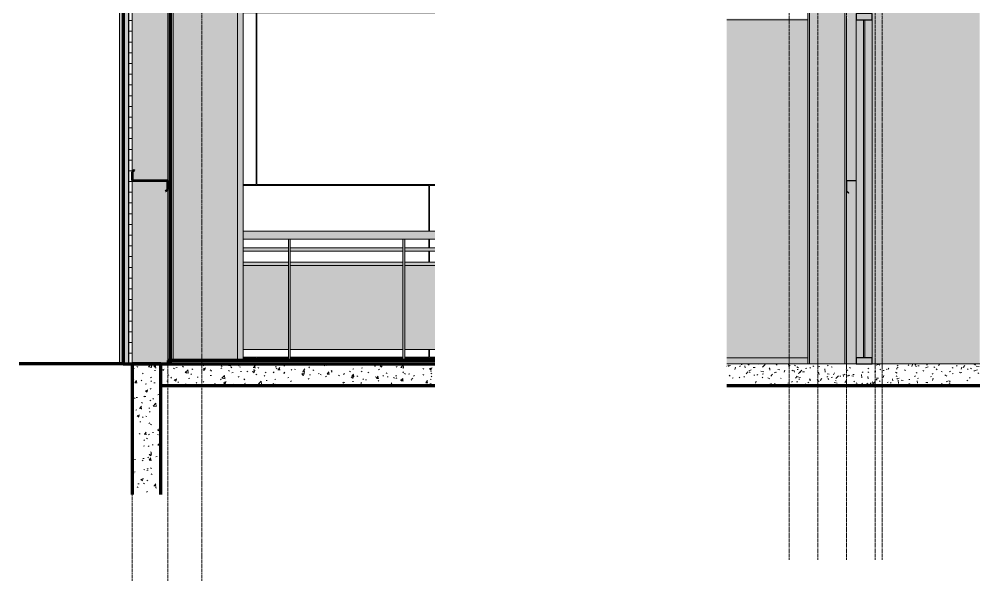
# Model space of a CAD drawing. Header units: inches. Extents: x 22713 to 23708, y -61 to 513.
# Drawn here: x 23200.6 to 23469.1, y -60.6 to 96.4 of the extents above; entities that cross this region are included whole.
import ezdxf

# ---------------------------------------------------------------- set-up
doc = ezdxf.new("R2010")
doc.units = ezdxf.units.IN
doc.header["$MEASUREMENT"] = 0
doc.linetypes.add('Grid Line 1_2_', pattern=[0.875, 0.5, -0.125, 0.125, -0.125])
for name, color, linetype, lineweight in [('A-DOOR', 31, 'Continuous', 18), ('A-DOOR-FRAM', 31, 'Continuous', 9), ('A-FLOR', 192, 'Continuous', 18), ('A-FLOR-HRAL', 11, 'Continuous', 9), ('A-GLAZ-CURT', 52, 'Continuous', 9), ('A-GLAZ-CWMG', 51, 'Continuous', 9), ('A-WALL', 113, 'Continuous', 18), ('A-WALL-PATT', 111, 'Continuous', 18), ('C-BLDG-PADS', 91, 'Continuous', 9), ('C-TOPO', 7, 'Continuous', 9), ('I-WALL', 2, 'Continuous', 18), ('L-SITE-WALL', 31, 'Continuous', 18), ('S-BEAM', 12, 'Continuous', 9), ('S-COLS', 52, 'Continuous', 9), ('S-GRID', 1, 'Continuous', 9)]:
    doc.layers.add(name, color=color, linetype=linetype, lineweight=lineweight)
pattern_1 = [(50, (22007.282, 102), (6.885997, -0.602097), [0.72, -7.92]), (355, (22007.282, 102), (-1.331756, 7.220547), [0.576, -6.336]), (100.451, (22007.856, 101.95), (5.55363, 6.61819), [0.612, -6.731]), (46.184, (22007.282, 103.92), (10.24564, -1.588925), [1.08, -11.88]), (96.636, (22008.136, 103.788), (8.97244, 9.35152), [0.918, -10.096]), (351.184, (22007.282, 103.92), (8.9732, 9.35123), [0.864, -9.504]), (21, (22008.242, 103.44), (5.730726, -3.865003), [0.72, -7.92]), (326, (22008.242, 103.44), (2.33581, 6.96088), [0.576, -6.336]), (71.451, (22008.72, 103.118), (8.065876, 3.095948), [0.612, -6.731]), (37.5, (22007.282, 102), (0.116866, 3.1954784), [0.317, -5.942, 0.317, -6.115, -6.36]), (37.5, (22007.282, 102), (0.116866, 3.1954784), [-12.691, 0.317, -6.043]), (7.5, (22007.282, 102), (2.52543, 3.786025), [0.317, -3.35, 0.317, -5.798, -2.424]), (7.5, (22007.282, 102), (2.52543, 3.786025), [-9.782, 0.317, -2.107]), (327.5, (22005.142, 102), (5.1243685, -0.2161763), [0.317, -2.083, 0.317, -7.171, -9.936]), (327.5, (22005.142, 102), (5.1243685, -0.2161763), [-9.888, 0.317, -9.619]), (317.5, (22004.182, 102), (5.598326, 0.96141), [0.317, -2.803, 0.317, -4.656, -7.056]), (317.5, (22004.182, 102), (5.598326, 0.96141), [-8.093, 0.317, -6.739])]

# ---------------------------------------------------------------- blocks, each defined once
blk = doc.blocks.new('Struct_Sports Complex_2015_rvt-3-Section 1 - Callout 3')
at = {"layer": 'A-WALL-PATT', "lineweight": 9}
h = blk.add_hatch(dxfattribs=at)
h.set_pattern_fill('FP_1', color=250, style=0, pattern_type=2)
h.set_pattern_definition(pattern_1)
h.paths.add_polyline_path([(21124.3, -36.45), (21132.3, -36.45), (21132.3, 0), (21124.3, 0)], flags=0)
at = {"layer": 'L-SITE-WALL', "color": 10, "lineweight": 70}
for p, q in [((21132.3, 0), (21124.3, 0)), ((21124.3, 0), (21124.3, -36.45)), ((21132.3, -36.45), (21132.3, 0))]:
    blk.add_line(p, q, dxfattribs=at)
blk = doc.blocks.new('Girt_Z - 10_D-1185129-Section 1 - Callout 3')
at = {"layer": 'S-BEAM'}
h = blk.add_hatch(dxfattribs=at)
h.set_pattern_fill('FP_2', color=256, style=0, pattern_type=2)
h.set_pattern_definition([(45, (22007.282, 102), (-2.375879, 2.375879), []), (45, (22007.282, 105.6), (-2.375879, 2.375879), [])])
h.paths.add_polyline_path([(21133.73, 48.27), (21134.3, 48.75), (21134.3, 51.12), (21134.25, 51.25), (21134.12, 51.3), (21124.49, 51.3), (21124.44, 51.33), (21124.41, 51.38), (21124.41, 53.7), (21124.95, 54.15), (21124.88, 54.23), (21124.3, 53.75), (21124.3, 51.38), (21124.36, 51.25), (21124.49, 51.2), (21134.12, 51.2), (21134.17, 51.17), (21134.19, 51.12), (21134.19, 48.8), (21133.66, 48.35)], flags=0)
at = {"layer": 'S-BEAM', "lineweight": 50}
for p, q in [((21124.88, 54.23), (21124.3, 53.75)), ((21124.3, 53.75), (21124.3, 51.38)), ((21124.41, 53.7), (21124.95, 54.15)), ((21124.41, 51.38), (21124.41, 53.7)), ((21124.95, 54.15), (21124.88, 54.23)), ((21134.12, 51.3), (21124.49, 51.3)), ((21124.49, 51.2), (21134.12, 51.2)), ((21134.19, 51.12), (21134.19, 48.8)), ((21134.3, 48.75), (21134.3, 51.12)), ((21134.19, 48.8), (21133.66, 48.35)), ((21133.66, 48.35), (21133.73, 48.27)), ((21133.73, 48.27), (21134.3, 48.75))]:
    blk.add_line(p, q, dxfattribs=at)
for centre, radius, start, end in [((21124.49, 51.38), 0.188, 180, 270), ((21124.49, 51.38), 0.0782, 183.0424, 270), ((21134.12, 51.12), 0.188, 0, 90), ((21134.12, 51.12), 0.0782, 2.1227, 90)]:
    blk.add_arc(centre, radius, start, end, dxfattribs=at)
blk = doc.blocks.new('Railing - 2_ 8_-939652-Section 1 - Callout 3')
at = {"layer": 'A-FLOR-HRAL'}
blk.add_hatch(color=256, dxfattribs=at).paths.add_polyline_path([(21167.99, 4), (21167.99, 27.5), (21155.3, 27.5), (21155.3, 4)], flags=0)
blk.add_line((21155.3, 4), (21167.99, 4), dxfattribs=at)
blk = doc.blocks.new('Railing - 2_ x 1_2_-939656-Section 1 - Callout 3')
at = {"layer": 'A-FLOR-HRAL'}
blk.add_hatch(color=256, dxfattribs=at).paths.add_polyline_path([(21168.49, 1), (21168.49, 34.87), (21167.99, 34.87), (21167.99, 1)], flags=0)
for p, q in [((21168.49, 34.87), (21167.99, 34.87)), ((21167.99, 1), (21167.99, 34.87)), ((21168.49, 1), (21168.49, 34.87))]:
    blk.add_line(p, q, dxfattribs=at)
blk = doc.blocks.new('Railing - 2_ 8_-V3-Section 1 - Callout 3')
at = {"layer": 'A-FLOR-HRAL'}
blk.add_hatch(color=256, dxfattribs=at).paths.add_polyline_path([(21168.49, 4), (21199.99, 4), (21199.99, 27.5), (21168.49, 27.5)], flags=0)
blk.add_line((21168.49, 4), (21199.99, 4), dxfattribs=at)
blk = doc.blocks.new('Railing - 2_ 8_-V4-Section 1 - Callout 3')
at = {"layer": 'A-FLOR-HRAL'}
blk.add_hatch(color=256, dxfattribs=at).paths.add_polyline_path([(21208.94, 4), (21208.94, 27.5), (21200.49, 27.5), (21200.49, 4)], flags=0)
blk.add_line((21200.49, 4), (21208.94, 4), dxfattribs=at)
blk = doc.blocks.new('Railing - Railing-939582-Section 1 - Callout 3')
at = {"layer": 'A-FLOR-HRAL'}
for points in [[(21200.74, 36), (21208.94, 36), (21208.94, 37.12), (21207.49, 37.12), (21205.31, 37.12), (21201.68, 37.12), (21198.52, 37.12), (21195.39, 37.12), (21192.9, 37.12), (21189.4, 37.11), (21155.3, 37.11), (21155.3, 36), (21199.23, 36)], [(21168.56, 34.87), (21176.59, 34.88), (21179.89, 34.89), (21182.06, 34.88), (21200.35, 34.88), (21201.68, 34.88), (21208.94, 34.88), (21208.94, 36), (21155.3, 36), (21155.3, 34.88), (21158.11, 34.88), (21160.85, 34.88), (21165.16, 34.88), (21167.52, 34.88)]]:
    blk.add_hatch(color=256, dxfattribs=at).paths.add_polyline_path(points, flags=0)
h = blk.add_hatch(color=256, dxfattribs=at)
h.paths.add_polyline_path([(21201.68, 31.5), (21208.94, 31.5), (21208.94, 32.5), (21200.49, 32.5), (21200.49, 31.5)], flags=0)
h.paths.add_polyline_path([(21158.11, 31.5), (21167.99, 31.5), (21167.99, 32.5), (21155.3, 32.5), (21155.3, 31.5)], flags=0)
h.paths.add_polyline_path([(21168.49, 31.5), (21199.99, 31.5), (21199.99, 32.5), (21168.49, 32.5)], flags=0)
h = blk.add_hatch(color=256, dxfattribs=at)
h.paths.add_polyline_path([(21155.3, 27.5), (21167.99, 27.5), (21167.99, 28.5), (21155.3, 28.5), (21155.3, 27.66)], flags=0)
h.paths.add_polyline_path([(21200.49, 27.5), (21208.94, 27.5), (21208.94, 28.5), (21200.49, 28.5), (21200.49, 27.66)], flags=0)
h.paths.add_polyline_path([(21168.49, 27.5), (21199.99, 27.5), (21199.99, 28.5), (21168.49, 28.5), (21168.49, 27.66)], flags=0)
for p, q in [((21208.94, 37.13), (21155.3, 37.13)), ((21155.3, 34.87), (21208.94, 34.87)), ((21155.3, 32.5), (21167.99, 32.5)), ((21168.49, 32.5), (21199.99, 32.5)), ((21200.49, 32.5), (21208.94, 32.5)), ((21167.99, 31.5), (21155.3, 31.5)), ((21199.99, 31.5), (21168.49, 31.5)), ((21208.94, 31.5), (21200.49, 31.5)), ((21155.3, 28.5), (21167.99, 28.5)), ((21167.99, 27.5), (21155.3, 27.5)), ((21168.49, 28.5), (21199.99, 28.5)), ((21199.99, 27.5), (21168.49, 27.5)), ((21200.49, 28.5), (21208.94, 28.5)), ((21208.94, 27.5), (21200.49, 27.5))]:
    blk.add_line(p, q, dxfattribs=at)
for name, p in [('Railing - 2_ x 1_2_-939656-Section 1 - Callout 3', (0, 0)), ('Railing - 2_ x 1_2_-939656-Section 1 - Callout 3', (32, 0)), ('Railing - 2_ 8_-939652-Section 1 - Callout 3', (0, 0)), ('Railing - 2_ 8_-V3-Section 1 - Callout 3', (0, 0)), ('Railing - 2_ 8_-V4-Section 1 - Callout 3', (0, 0))]:
    blk.add_blockref(name, p)
blk = doc.blocks.new('columns and girder2 - one-1108489-Section 1 - Callout 3')
at = {"layer": 'S-BEAM'}
h = blk.add_hatch(color=256, dxfattribs=at)
h.paths.add_polyline_path([(21155.3, -6), (21155.3, -6), (21153.8, -6)], flags=0)
h.paths.add_polyline_path([(21135.8, -6), (21135.8, -6), (21134.3, -6)], flags=0)
h.paths.add_polyline_path([(21135.05, 1), (21135.8, 1), (21135.8, 387.12), (21134.3, 387.19), (21134.3, 146.25), (21135.05, 146.25), (21135.05, 27.66)], flags=0)
h.paths.add_polyline_path([(21153.8, 1), (21155.3, 1), (21155.3, 118.86), (21193.29, 323.84), (21191.77, 323.84), (21153.8, 119), (21153.8, 27.66)], flags=0)
h = blk.add_hatch(color=256, dxfattribs=at)
h.paths.add_polyline_path([(21153.8, -6), (21153.8, -6), (21135.8, -6)], flags=0)
h.paths.add_polyline_path([(21153.8, 1), (21153.8, 119), (21191.77, 323.84), (21191.62, 323.84), (21191.62, 384.8), (21135.8, 387.12), (21135.8, 325.09), (21188.62, 325.09), (21188.62, 324.09), (21135.8, 324.09), (21135.8, 1), (21136.81, 1)], flags=0)
h.paths.add_polyline_path([(21194.62, 329.63), (21208.94, 331.64), (21208.94, 384.08), (21194.62, 384.67), (21194.62, 348.17)], flags=0)
for p, q in [((21135.8, 1), (21135.8, 387.12)), ((21153.8, 119), (21153.8, 1)), ((21155.3, 1), (21155.3, 118.86))]:
    blk.add_line(p, q, dxfattribs=at)
blk = doc.blocks.new('Single-Flush - 36_ x 96_-1048073-Section 1 - Callout 3')
at = {"layer": 'A-DOOR-FRAM', "lineweight": 18}
blk.add_hatch(color=256, dxfattribs=at).paths.add_polyline_path([(21120.8, 0), (21121.8, 0), (21121.8, 99), (21120.8, 99), (21120.8, 27.66)], flags=0)
at = {"layer": 'A-DOOR-FRAM'}
for p, q in [((21120.8, 0), (21120.8, 99)), ((21120.8, 99), (21121.8, 99))]:
    blk.add_line(p, q, dxfattribs=at)
blk = doc.blocks.new('Girt_C - 10_D-1179027-Section 13 - Callout 1')
at = {"layer": 'S-BEAM'}
blk.add_hatch(color=256, dxfattribs=at).paths.add_polyline_path([(-22790.82, 47.77), (-22790.75, 47.85), (-22791.28, 48.3), (-22791.28, 51.12), (-22791.27, 51.16), (-22791.24, 51.19), (-22791.2, 51.2), (-22788.64, 51.2), (-22788.64, 51.3), (-22791.2, 51.3), (-22791.3, 51.28), (-22791.37, 51.21), (-22791.39, 51.12), (-22791.39, 48.25)], flags=0)
for p, q in [((-22791.28, 48.3), (-22791.28, 51.12)), ((-22788.64, 51.3), (-22791.2, 51.3)), ((-22791.2, 51.2), (-22788.64, 51.2)), ((-22791.39, 48.25), (-22790.82, 47.77)), ((-22790.75, 47.85), (-22791.28, 48.3)), ((-22790.82, 47.77), (-22790.75, 47.85))]:
    blk.add_line(p, q, dxfattribs=at)
for radius, end in [(0.188, 180), (0.0782, 176.9576)]:
    blk.add_arc((-22791.2, 51.12), radius, 90, end, dxfattribs=at)
blk = doc.blocks.new('System Panel - Interior Glazing-1179648-Section 13 - Callout 1')
at = {"layer": 'A-GLAZ-CURT'}
blk.add_hatch(color=256, dxfattribs=at).paths.add_polyline_path([(-22802.14, 1.75), (-22802.14, 96.25), (-22824.82, 96.25), (-22824.82, 1.75)], flags=0)
blk = doc.blocks.new('Rectangular Mullion - Interior 1_75_ x 4_5_-1179488-Section 13 - Callout 1')
at = {"layer": 'A-GLAZ-CWMG'}
blk.add_hatch(color=256, dxfattribs=at).paths.add_polyline_path([(-22807.14, 96.25), (-22802.14, 96.25), (-22802.14, 96.52), (-22824.82, 96.52), (-22824.82, 96.25)], flags=0)
blk.add_line((-22824.82, 96.25), (-22802.14, 96.25), dxfattribs=at)
blk = doc.blocks.new('Rectangular Mullion - Interior 1_75_ x 4_5_-1179497-Section 13 - Callout 1')
at = {"layer": 'A-GLAZ-CWMG'}
blk.add_hatch(color=256, dxfattribs=at).paths.add_polyline_path([(-22802.14, 0), (-22802.14, 1.75), (-22824.82, 1.75), (-22824.82, 0)], flags=0)
blk.add_line((-22802.14, 1.75), (-22824.82, 1.75), dxfattribs=at)
blk = doc.blocks.new('Rectangular Mullion - Interior 1_75_ x 4_5_-1179511-Section 13 - Callout 1')
at = {"layer": 'A-GLAZ-CWMG'}
blk.add_hatch(color=256, dxfattribs=at).paths.add_polyline_path([(-22784.14, 96.25), (-22784.14, 98), (-22788.64, 98), (-22788.64, 96.25)], flags=0)
at = {"layer": 'A-GLAZ-CWMG', "lineweight": 30}
for p, q in [((-22788.64, 98), (-22788.64, 96.25)), ((-22784.14, 98), (-22788.64, 98)), ((-22784.14, 96.25), (-22784.14, 98)), ((-22788.64, 96.25), (-22784.14, 96.25))]:
    blk.add_line(p, q, dxfattribs=at)
blk = doc.blocks.new('System Panel - Interior Glazing-1179650-Section 13 - Callout 1')
at = {"layer": 'A-GLAZ-CURT'}
blk.add_hatch(color=256, dxfattribs=at).paths.add_polyline_path([(-22786.2, 1.75), (-22786.2, 96.25), (-22786.58, 96.25), (-22786.58, 1.75)], flags=0)
at = {"layer": 'A-GLAZ-CURT', "lineweight": 18}
for p, q in [((-22786.58, 96.25), (-22786.58, 1.75)), ((-22786.2, 96.25), (-22786.58, 96.25)), ((-22786.2, 1.75), (-22786.2, 96.25)), ((-22786.58, 1.75), (-22786.2, 1.75))]:
    blk.add_line(p, q, dxfattribs=at)
blk = doc.blocks.new('Rectangular Mullion - Interior 1_75_ x 4_5_-1179512-Section 13 - Callout 1')
at = {"layer": 'A-GLAZ-CWMG'}
blk.add_hatch(color=256, dxfattribs=at).paths.add_polyline_path([(-22788.64, 0), (-22784.14, 0), (-22784.14, 1.75), (-22788.64, 1.75)], flags=0)
at = {"layer": 'A-GLAZ-CWMG', "lineweight": 30}
for p, q in [((-22788.64, 1.75), (-22788.64, 0)), ((-22784.14, 1.75), (-22788.64, 1.75)), ((-22788.64, 0), (-22784.14, 0)), ((-22784.14, 0), (-22784.14, 1.75))]:
    blk.add_line(p, q, dxfattribs=at)
blk = doc.blocks.new('Rectangular Mullion - Interior 1_75_ x 4_5_-1179505-Section 13 - Callout 1')
at = {"layer": 'A-GLAZ-CWMG'}
h = blk.add_hatch(color=256, dxfattribs=at)
h.paths.add_polyline_path([(-22786.58, 1.75), (-22786.58, 96.25), (-22788.64, 96.25), (-22788.64, 1.75)], flags=0)
h.paths.add_polyline_path([(-22786.2, 1.75), (-22784.14, 1.75), (-22784.14, 96.25), (-22786.2, 96.25), (-22786.2, 23.98)], flags=0)
blk.add_line((-22788.64, 1.75), (-22788.64, 96.25), dxfattribs=at)

msp = doc.modelspace()

# ---------------------------------------------------------------- hatches: boundary and pattern name
at = {"layer": 'A-FLOR'}
msp.add_hatch(color=256, dxfattribs=at).paths.add_polyline_path([(23242.32, 0), (23316.83, 0), (23316.83, 1), (23242.32, 1)], flags=0)
at = {"layer": 'A-WALL-PATT', "lineweight": 9}
h = msp.add_hatch(dxfattribs=at)
h.set_pattern_fill('FP_12', color=256, style=0, pattern_type=2)
h.set_pattern_definition([(0, (22007.282, 102), (0, 3), []), (90, (22007.282, 102), (-3, 2e-16), [])])
h.paths.add_polyline_path([(23232.2, 0), (23232.2, 146.25), (23231.2, 146.25), (23231.2, 0)], flags=0)
h = msp.add_hatch(dxfattribs=at)
h.set_pattern_fill('FP_7', color=256, style=0, pattern_type=2)
h.set_pattern_definition([(161.57, (22007.402, 102.12), (-0.960383694, -0.00039918), [0, -6.83, 0.758, 0]), (18.43, (22007.162, 102.12), (-0.960383694, 0.00039918), [0, -6.83, 0.758, 0]), (108.43, (22007.402, 102.12), (0.47951018, -2.4005264), [2.276, -5.312]), (71.57, (22007.162, 102.12), (0.47951018, 2.4005264), [2.276, -5.312])])
h.paths.add_polyline_path([(23242.2, 0), (23242.2, 146.25), (23232.2, 146.25), (23232.2, 0)], flags=0)
h = msp.add_hatch(dxfattribs=at)
h.set_pattern_fill('FP_13', color=256, style=0, pattern_type=2)
h.set_pattern_definition([(90, (22012.18, -722), (-193, -193), [48, -145]), (180, (22012.18, -722), (-2e-14, -193), [96.25, -96.75]), (270, (21915.93, -674), (-193, -193), [48, -145]), (180, (22012.18, -674), (-2e-14, -193), [96.25, -96.75]), (270, (21915.68, -674), (-193, -193), [48, -145]), (180, (21915.68, -674), (-2e-14, -193), [96.25, -96.75]), (90, (21819.43, -722), (-193, -193), [48, -145]), (180, (21915.68, -722), (-2e-14, -193), [96.25, -96.75]), (90, (21964.18, -673.75), (-193, -193), [48, -145]), (180, (22012.43, -673.75), (-2e-14, -193), [48.25, -144.75]), (180, (22012.43, -625.75), (-2e-14, -193), [48.25, -144.75]), (90, (21867.68, -673.75), (-193, -193), [48, -145]), (180, (21963.93, -673.75), (-2e-14, -193), [96.25, -96.75]), (270, (21963.93, -625.75), (-193, -193), [48, -145]), (180, (21963.93, -625.75), (-2e-14, -193), [96.25, -96.75]), (180, (21867.43, -673.75), (-2e-14, -193), [48, -145]), (270, (21867.43, -625.75), (-193, -193), [48, -145]), (180, (21867.43, -625.75), (-2e-14, -193), [48, -145]), (90, (22012.18, -625.5), (-193, -193), [48, -145]), (180, (22012.18, -625.5), (-2e-14, -193), [96.25, -96.75]), (270, (21915.93, -577.5), (-193, -193), [48, -145]), (180, (22012.18, -577.5), (-2e-14, -193), [96.25, -96.75]), (270, (21915.68, -577.5), (-193, -193), [48, -145]), (180, (21915.68, -577.5), (-2e-14, -193), [96.25, -96.75]), (270, (21819.43, -577.5), (-193, -193), [48, -145]), (180, (21915.68, -625.5), (-2e-14, -193), [96.25, -96.75]), (90, (21964.18, -577.25), (-193, -193), [48, -145]), (180, (22012.43, -577.25), (-2e-14, -193), [48.25, -144.75]), (180, (22012.43, -529.25), (-2e-14, -193), [48.25, -144.75]), (90, (21867.68, -577.25), (-193, -193), [48, -145]), (180, (21963.93, -577.25), (-2e-14, -193), [96.25, -96.75]), (270, (21963.93, -529.25), (-193, -193), [48, -145]), (180, (21963.93, -529.25), (-2e-14, -193), [96.25, -96.75]), (180, (21867.43, -577.25), (-2e-14, -193), [48, -145]), (270, (21867.43, -529.25), (-193, -193), [48, -145]), (180, (21867.43, -529.25), (-2e-14, -193), [48, -145])])
h.paths.add_polyline_path([(23308.38, 1), (23316.83, 1), (23316.83, 4), (23308.38, 4)], flags=0)
h.paths.add_polyline_path([(23276.38, 1), (23307.88, 1), (23307.88, 4), (23276.38, 4)], flags=0)
h.paths.add_polyline_path([(23263.2, 1), (23275.88, 1), (23275.88, 4), (23263.2, 4)], flags=0)
h.paths.add_polyline_path([(23263.2, 28.5), (23275.88, 28.5), (23275.88, 31.5), (23263.2, 31.5)], flags=0)
h.paths.add_polyline_path([(23308.38, 28.5), (23316.83, 28.5), (23316.83, 31.5), (23308.38, 31.5)], flags=0)
h.paths.add_polyline_path([(23307.88, 28.5), (23307.88, 31.5), (23276.38, 31.5), (23276.38, 28.5), (23302.31, 28.5)], flags=0)
h.paths.add_polyline_path([(23270.86, 32.5), (23275.88, 32.5), (23275.88, 34.87), (23276.38, 34.87), (23276.38, 32.5), (23307.88, 32.5), (23307.88, 34.87), (23308.38, 34.87), (23308.38, 32.5), (23316.83, 32.5), (23316.83, 34.88), (23308.38, 34.88), (23306.24, 34.89), (23296.94, 34.88), (23288.44, 34.88), (23286.14, 34.89), (23279.92, 34.88), (23263.2, 34.88), (23263.2, 32.5), (23270.81, 32.5)], flags=0)
h.paths.add_polyline_path([(23297.79, 37.11), (23302.4, 37.12), (23307.34, 37.12), (23310.57, 37.12), (23313.28, 37.12), (23315.11, 37.12), (23316.83, 37.12), (23316.83, 146.25), (23268.27, 146.25), (23263.2, 118.86), (23263.2, 37.12), (23266.43, 37.12), (23269.63, 37.12), (23297.29, 37.11)], flags=0)
h.paths.add_polyline_path([(23308.63, 37.12), (23308.63, 37.13), (23308.63, 39.68)], flags=0)
at = {"layer": 'C-BLDG-PADS'}
h = msp.add_hatch(dxfattribs=at)
h.set_pattern_fill('FP_1', color=256, style=0, pattern_type=2)
h.set_pattern_definition(pattern_1)
h.paths.add_polyline_path([(23240.2, -6), (23316.83, -6), (23316.83, 0), (23240.2, 0)], flags=0)
h = msp.add_hatch(dxfattribs=at)
h.set_pattern_fill('FP_15', color=256, style=0, pattern_type=2)
h.set_pattern_definition([(50, (-72392.722, 104.131), (6.8859965, -0.60209723), [0.72, -7.92]), (355, (-72392.722, 104.131), (-1.33175564, 7.2205465), [0.576, -6.336]), (100.451, (-72392.148, 104.081), (5.55362855, 6.6181912), [0.612, -6.731]), (46.184, (-72392.722, 106.051), (10.24564176, -1.5889251), [1.08, -11.88]), (96.636, (-72391.868, 105.918), (8.9724387, 9.3515184), [0.918, -10.096]), (351.184, (-72392.722, 106.051), (8.9731991, 9.3512304), [0.864, -9.504]), (21, (-72391.762, 105.571), (5.73072572, -3.86500345), [0.72, -7.92]), (326, (-72391.762, 105.571), (2.3358107, 6.9608802), [0.576, -6.336]), (71.451, (-72391.285, 105.249), (8.06587574, 3.0959479), [0.612, -6.731]), (37.5, (-72392.722, 104.131), (0.116865946, 3.19547842), [0.317, -5.942, 0.317, -6.115, -6.36]), (37.5, (-72392.722, 104.131), (0.116865946, 3.19547842), [-12.691, 0.317, -6.043]), (7.5, (-72392.722, 104.131), (2.52543001, 3.78602473), [0.317, -3.35, 0.317, -5.798, -2.424]), (7.5, (-72392.722, 104.131), (2.52543001, 3.78602473), [-9.782, 0.317, -2.107]), (327.5, (-72394.863, 104.131), (5.12436853, -0.216176255), [0.317, -2.083, 0.317, -7.171, -9.936]), (327.5, (-72394.863, 104.131), (5.12436853, -0.216176255), [-9.888, 0.317, -9.619]), (317.5, (-72395.823, 104.131), (5.5983262, 0.96140978), [0.317, -2.803, 0.317, -4.656, -7.056]), (317.5, (-72395.823, 104.131), (5.5983262, 0.96140978), [-8.093, 0.317, -6.739])])
h.paths.add_polyline_path([(23469.09, -6), (23469.09, 0), (23398.38, 0), (23398.38, -6)], flags=0)
at = {"layer": 'I-WALL'}
h = msp.add_hatch(color=256, dxfattribs=at)
h.paths.add_polyline_path([(23439.06, 0), (23469.09, 0), (23469.09, 174.48), (23442.56, 175.58), (23442.56, 98.25), (23441.81, 98.25), (23441.81, 97), (23441.23, 96.52), (23441.16, 96.6), (23441.7, 97.05), (23441.7, 98.25), (23439.06, 98.25), (23439.06, 1.75)], flags=0)
h.paths.add_polyline_path([(23459.37, 131.29), (23458.41, 131.34), (23457.46, 131.52), (23456.53, 131.81), (23455.65, 132.2), (23454.83, 132.7), (23454.07, 133.3), (23453.38, 133.98), (23452.79, 134.74), (23452.29, 135.57), (23451.89, 136.45), (23451.6, 137.37), (23451.43, 138.31), (23451.37, 139.29), (23451.43, 140.26), (23451.6, 141.2), (23451.89, 142.12), (23452.29, 143), (23452.79, 143.83), (23453.38, 144.59), (23454.07, 145.27), (23454.83, 145.87), (23455.65, 146.37), (23456.53, 146.77), (23457.46, 147.05), (23458.41, 147.23), (23459.37, 147.29), (23460.33, 147.23), (23461.28, 147.05), (23462.21, 146.77), (23463.09, 146.37), (23463.91, 145.87), (23464.67, 145.27), (23465.36, 144.59), (23465.95, 143.83), (23466.45, 143), (23466.85, 142.12), (23467.14, 141.2), (23467.31, 140.26), (23467.37, 139.29), (23467.31, 138.31), (23467.14, 137.37), (23466.85, 136.45), (23466.45, 135.57), (23465.95, 134.74), (23465.36, 133.98), (23464.67, 133.3), (23463.91, 132.7), (23463.09, 132.2), (23462.21, 131.81), (23461.28, 131.52), (23460.33, 131.34)], flags=0)
h.paths.add_polyline_path([(23469.09, 182.98), (23469.09, 183.99), (23442.81, 185.08), (23442.81, 192), (23442.56, 192), (23442.56, 184.09), (23452.43, 183.68)], flags=0)
at = {"layer": 'L-SITE-WALL'}
msp.add_hatch(color=256, dxfattribs=at).paths.add_polyline_path([(23231.2, 0), (23231.2, 146.25), (23229.7, 146.25), (23229.7, 0)], flags=0)
at = {"layer": 'L-SITE-WALL', "lineweight": 5}
msp.add_hatch(color=256, dxfattribs=at).paths.add_polyline_path([(23242.95, 0), (23242.95, 146.25), (23242.2, 146.25), (23242.2, 0)], flags=0)
h = msp.add_hatch(color=256, dxfattribs=at)
h.paths.add_polyline_path([(23434.56, 0), (23434.56, 51.2), (23431.96, 51.19), (23431.93, 51.16), (23431.92, 51.12), (23431.92, 48.3), (23432.45, 47.85), (23432.38, 47.77), (23431.81, 48.25), (23431.81, 0)], flags=0)
h.paths.add_polyline_path([(23431.81, 51.12), (23431.83, 51.21), (23431.9, 51.28), (23432, 51.3), (23434.56, 51.3), (23434.56, 98), (23439.06, 98), (23439.06, 98.25), (23431.92, 98.25), (23431.92, 97.05), (23432.45, 96.6), (23432.38, 96.52), (23431.81, 97), (23431.81, 51.12)], flags=0)
at = {"layer": 'S-COLS', "lineweight": 5}
h = msp.add_hatch(color=256, dxfattribs=at)
h.paths.add_polyline_path([(23431.81, 0), (23431.81, 98.25), (23431.37, 98.25), (23431.37, 0)], flags=0)
h.paths.add_polyline_path([(23431.81, 146.25), (23431.81, 379.3), (23431.67, 379.3), (23431.67, 377.91), (23431.37, 377.91), (23431.37, 146.25)], flags=0)
for points in [[(23421.49, 0), (23421.49, 377.91), (23421.06, 377.91), (23421.06, 0)], [(23422.01, 0), (23422.18, 0), (23422.18, 377.75), (23421.58, 377.76), (23421.49, 377.77), (23421.49, 0), (23421.84, 0)], [(23430.52, 0), (23430.68, 0), (23430.68, 377.75), (23422.18, 377.75), (23422.18, 0)], [(23430.68, 0), (23431.37, 0), (23431.37, 98.25), (23431.06, 98.25), (23431.06, 146.25), (23431.37, 146.25), (23431.37, 377.77), (23431.28, 377.76), (23430.68, 377.75), (23430.68, 23.98)]]:
    msp.add_hatch(color=256, dxfattribs=at).paths.add_polyline_path(points, flags=0)

# ---------------------------------------------------------------- linework, layer by layer
at = {"layer": 'A-FLOR', "lineweight": 70}
for p, q in [((23316.83, 1), (23242.32, 1)), ((23242.32, 1), (23242.32, 0)), ((23242.32, 0), (23316.83, 0))]:
    msp.add_line(p, q, dxfattribs=at)
at = {"layer": 'A-WALL'}
for p, q in [((23231.2, 335), (23231.2, 0)), ((23232.2, 335), (23232.2, 0)), ((23242.2, 146.25), (23242.2, 0))]:
    msp.add_line(p, q, dxfattribs=at)
at = {"layer": 'C-BLDG-PADS', "lineweight": 18}
for p, q in [((23240.2, 0), (23240.2, -6)), ((23469.09, 0), (23398.38, 0)), ((23240.2, -6), (23316.83, -6)), ((23398.38, -6), (23469.09, -6))]:
    msp.add_line(p, q, dxfattribs=at)
at = {"layer": 'C-TOPO', "lineweight": 90}
for p, q in [((23229.7, 0), (23200.65, 0)), ((23240.2, -6.01), (23316.83, -6.01)), ((23398.38, -6.01), (23469.09, -6.01))]:
    msp.add_line(p, q, dxfattribs=at)
at = {"layer": 'C-TOPO'}
for p, q in [((23229.7, 0), (23200.65, 0)), ((23316.83, -6.01), (23240.2, -6.01)), ((23398.38, -6.01), (23469.09, -6.01))]:
    msp.add_line(p, q, dxfattribs=at)
at = {"layer": 'I-WALL'}
msp.add_line((23439.06, 96.25), (23439.06, 1.75), dxfattribs=at)
at = {"layer": 'L-SITE-WALL', "lineweight": 70}
for p, q in [((23229.7, 335), (23229.7, 0)), ((23242.95, 0), (23242.95, 146.25)), ((23229.7, 0), (23242.32, 0))]:
    msp.add_line(p, q, dxfattribs=at)
at = {"layer": 'S-COLS'}
for p, q in [((23421.06, 377.91), (23421.06, 0)), ((23421.49, 377.91), (23421.49, 0)), ((23431.37, 0), (23431.37, 98.25)), ((23431.81, 97), (23431.81, 0))]:
    msp.add_line(p, q, dxfattribs=at)
at = {"layer": 'S-GRID', "linetype": 'Grid Line 1_2_'}
for p, q in [((23232.2, -60.62), (23232.2, 500.56)), ((23242.2, -60.62), (23242.2, 500.56)), ((23251.7, -60.62), (23251.7, 500.56)), ((23415.81, -54.76), (23415.81, 430.05)), ((23423.81, -54.76), (23423.81, 430.05)), ((23423.81, -54.76), (23423.81, 430.05)), ((23431.81, -54.76), (23431.81, 430.05)), ((23431.81, -54.76), (23431.81, 430.05)), ((23439.81, -54.76), (23439.81, 430.05)), ((23441.81, -54.76), (23441.81, 430.05))]:
    msp.add_line(p, q, dxfattribs=at)

# ---------------------------------------------------------------- block references
at = {"color": 90, "lineweight": 5}
msp.add_blockref('Struct_Sports Complex_2015_rvt-3-Section 1 - Callout 3', (2107.89, 0), dxfattribs=at)
at = {"layer": 'A-DOOR'}
msp.add_blockref('Single-Flush - 36_ x 96_-1048073-Section 1 - Callout 3', (2107.89, 0), dxfattribs=at)
at = {"layer": 'A-FLOR-HRAL'}
msp.add_blockref('Railing - Railing-939582-Section 1 - Callout 3', (2107.89, 0), dxfattribs=at)
at = {"layer": 'A-GLAZ-CURT'}
for name in ['System Panel - Interior Glazing-1179648-Section 13 - Callout 1', 'System Panel - Interior Glazing-1179650-Section 13 - Callout 1']:
    msp.add_blockref(name, (46223.2, 0), dxfattribs=at)
at = {"layer": 'A-GLAZ-CWMG'}
for name in ['Rectangular Mullion - Interior 1_75_ x 4_5_-1179511-Section 13 - Callout 1', 'Rectangular Mullion - Interior 1_75_ x 4_5_-1179488-Section 13 - Callout 1', 'Rectangular Mullion - Interior 1_75_ x 4_5_-1179505-Section 13 - Callout 1', 'Rectangular Mullion - Interior 1_75_ x 4_5_-1179497-Section 13 - Callout 1', 'Rectangular Mullion - Interior 1_75_ x 4_5_-1179512-Section 13 - Callout 1']:
    msp.add_blockref(name, (46223.2, 0), dxfattribs=at)
at = {"layer": 'S-BEAM'}
for name, p in [('columns and girder2 - one-1108489-Section 1 - Callout 3', (2107.89, 0)), ('Girt_Z - 10_D-1185129-Section 1 - Callout 3', (2107.89, 0)), ('Girt_C - 10_D-1179027-Section 13 - Callout 1', (46223.2, 0))]:
    msp.add_blockref(name, p, dxfattribs=at)

doc.saveas('drawing.dxf')
